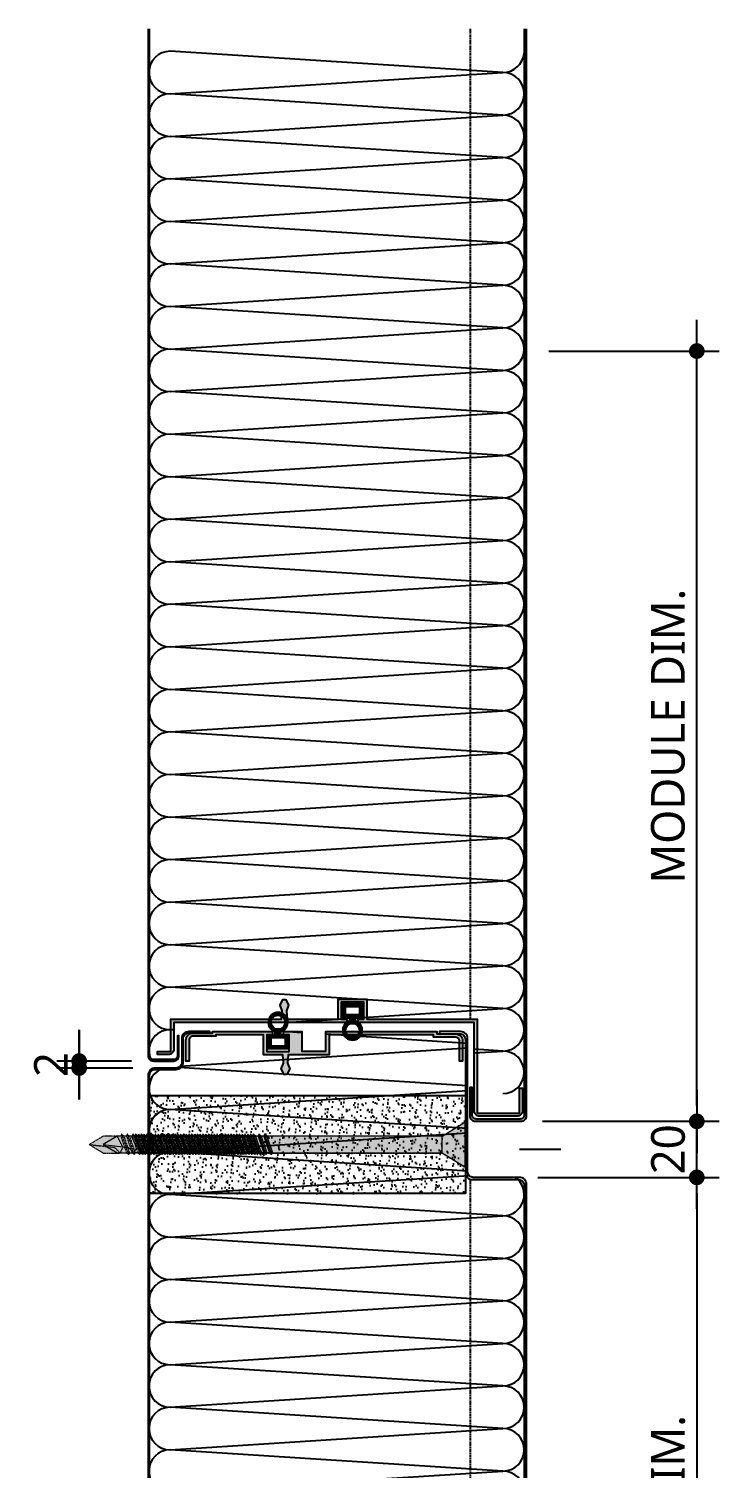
# Model space of a CAD drawing. Header units: millimetres. Extents: x -1365 to 31821, y 84 to 2865.
# Drawn here: x 2398 to 2644, y 1702 to 2215 of the extents above; entities that cross this region are included whole.
import ezdxf

# ---------------------------------------------------------------- set-up
doc = ezdxf.new("R2010")
doc.units = ezdxf.units.MM
doc.header["$LTSCALE"] = 10
doc.linetypes.add('2017.06.22  K-TOP METAL PANEL SHAPE(수정)$0$HID', pattern=[0.345, 0.225, -0.12])
doc.linetypes.add('H1', pattern=[0.28125, 0.1875, -0.09375])
doc.layers.get('DEFPOINTS').update_dxf_attribs({"color": 137})
for name, color, linetype in [('DIM', 7, 'Continuous'), ('스피드블록메탈 100', 2, 'Continuous'), ('스피드블록메탈 135', 2, 'Continuous')]:
    doc.layers.add(name, color=color, linetype=linetype)
doc.layers.add('SCREW', color=9, linetype='Continuous', lineweight=5)
doc.styles.add('맑은고딕', font='malgun.ttf')
doc.dimstyles.new('GAUN-8', dxfattribs={"dimscale": 8, "dimtxt": 1.5, "dimasz": 0.7, "dimexe": 1, "dimexo": 1, "dimgap": 0.5, "dimtad": 1, "dimdec": 0, "dimzin": 1, "dimdsep": 46, "dimlunit": 6, "dimtxsty": '맑은고딕', "dimblk": 'CJDOT', "dimcen": 0.09, "dimdle": 1, "dimclrd": 256, "dimclre": 256, "dimclrt": 3, "dimadec": 0, "dimazin": 0, "dimtfac": 1, "dimtdec": 0, "dimtix": 1, "dimtmove": 2, "dimatfit": 3, "dimfxl": 1, "dimtolj": 1, "dimtzin": 1, "dimarcsym": 0})

# ---------------------------------------------------------------- blocks, each defined once
blk = doc.blocks.new('A$C2F4E4AFD')
h = blk.add_hatch(color=254)
h.dxf.hatch_style = 1
edge = h.paths.add_edge_path()
edge.add_line((-24.5, 162.45), (-32.35, 162.45))
edge.add_line((-32.35, 162.45), (-32.35, 163.25))
edge.add_line((-32.35, 163.25), (-69.6, 163.25))
edge.add_line((-69.6, 163.25), (-69.6, 156.1))
edge.add_line((-69.6, 156.1), (-84.2, 156.1))
edge.add_line((-84.2, 156.1), (-84.45, 153.1))
edge.add_line((-84.45, 153.1), (-83.7, 151.1))
edge.add_line((-83.7, 151.1), (-84.7, 149.1))
edge.add_line((-84.7, 149.1), (-85.7, 149.1))
edge.add_line((-85.7, 149.1), (-86.7, 151.1))
edge.add_line((-86.7, 151.1), (-85.95, 153.1))
edge.add_line((-85.95, 153.1), (-86.2, 156.1))
edge.add_line((-86.2, 156.1), (-93, 156.1))
edge.add_line((-93, 156.1), (-93, 163.25))
edge.add_line((-93, 163.25), (-110.05, 163.25))
edge.add_line((-110.05, 163.25), (-110.05, 162.75))
edge.add_line((-110.05, 162.75), (-118.2, 162.75))
edge.add_arc((-118.2, 161.4), 1.35, 90, 180)
edge.add_line((-119.55, 161.4), (-119.55, 153.9))
edge.add_line((-119.55, 153.9), (-120.7, 153.9))
edge.add_line((-120.7, 153.9), (-120.7, 161.4))
edge.add_arc((-118.2, 161.4), 2.5, 90, 180, ccw=False)
edge.add_line((-118.2, 163.9), (-111.2, 163.9))
edge.add_line((-111.2, 163.9), (-111.2, 164.4))
edge.add_line((-111.2, 164.4), (-89.85, 164.4))
edge.add_line((-89.85, 164.4), (-89.85, 163.25))
edge.add_line((-89.85, 163.25), (-91.85, 163.25))
edge.add_line((-91.85, 163.25), (-91.85, 157.25))
edge.add_line((-91.85, 157.25), (-83.85, 157.25))
edge.add_line((-83.85, 157.25), (-83.85, 163.25))
edge.add_line((-83.85, 163.25), (-85.85, 163.25))
edge.add_line((-85.85, 163.25), (-85.85, 164.4))
edge.add_line((-85.85, 164.4), (-79.35, 164.4))
edge.add_line((-79.35, 164.4), (-79.35, 157.4))
edge.add_line((-79.35, 157.4), (-70.75, 157.4))
edge.add_line((-70.75, 157.4), (-70.75, 164.4))
edge.add_line((-70.75, 164.4), (-31.2, 164.4))
edge.add_line((-31.2, 164.4), (-31.2, 163.6))
edge.add_line((-31.2, 163.6), (-24.5, 163.6))
edge.add_arc((-24.5, 161.1), 2.5, 0, 90, ccw=False)
edge.add_line((-22, 161.1), (-22, 153.9))
edge.add_line((-22, 153.9), (-23.15, 153.9))
edge.add_line((-23.15, 153.9), (-23.15, 161.1))
edge.add_arc((-24.5, 161.1), 1.35, 0.0032, 90)
at = {"layer": '스피드블록메탈 135'}
h = blk.add_hatch(dxfattribs=at)
h.set_pattern_fill('ANSI31', color=253, scale=0.1)
h.set_pattern_definition([(45, (-1283686.77715, 361193.98862), (-0.22450640303, 0.22450640303), [])])
h.paths.add_polyline_path([(-85.82, 164.9), (-85.85, 164.9), (-85.85, 164.88, -0.079792), (-86.85, 164.39), (-86.85, 163.25), (-84.35, 163.25), (-84.35, 158.25), (-91.35, 158.25), (-91.35, 163.25), (-88.85, 163.25), (-88.85, 164.39, -0.079792), (-89.85, 164.88), (-89.85, 164.9), (-89.88, 164.9, -3.125577)])
h.paths.add_polyline_path([(-87.85, 170.25, 1), (-87.85, 165.25, 1)], flags=16)
h.paths.add_polyline_path([(-90.35, 162.25), (-90.35, 159.25), (-85.35, 159.25), (-85.35, 162.25)], flags=16)
at = {"color": 251, "ltscale": 0.01}
for points in [[(-79.35, 163.98), (-85.85, 164.4)], [(-20.2, 160.2), (-70.75, 163.44)], [(-122.74, 152.04), (-20.2, 158.59)], [(-20.2, 145.02), (-123.3, 151.61)], [(-20.2, 145.02), (-123.3, 151.61)], [(-55.23, -162.44), (-7.59, -159.4)]]:
    blk.add_lwpolyline(points, dxfattribs=at)
for points in [[(-128.78, 151.4, 0.847451), (-126.33, 136.63), (-20.2, 143.41)], [(-128.78, 151.4, 0.847451), (-126.33, 136.63), (-20.2, 143.41)], [(-20.2, 129.84), (-126.33, 136.63, 1), (-126.33, 121.45), (-20.2, 128.23)], [(-20.2, 129.84), (-126.33, 136.63, 1), (-126.33, 121.45), (-20.2, 128.23)], [(-20.2, 114.66), (-126.33, 121.45, 1), (-126.33, 106.27), (-19.7, 113.08)], [(-7.59, 113.86, 0.000001), (-7.59, 113.86)], [(-7.59, 98.67, 0.725944), (-3.12, 112.4, 0.725944)], [(-7.59, 83.49, 1), (-7.59, 98.67), (-126.33, 106.27, 1), (-126.33, 91.08), (-7.59, 98.67)], [(-7.59, 68.31, 1), (-7.59, 83.49), (-126.33, 91.08, 1), (-126.33, 75.9), (-7.59, 83.49)], [(-7.59, 68.31, 1), (-7.59, 83.49), (-126.33, 91.08, 1), (-126.33, 75.9), (-7.59, 83.49)], [(-7.59, 68.31, 1), (-7.59, 83.49), (-126.33, 91.08, 1), (-126.33, 75.9), (-7.59, 83.49)], [(-7.59, 53.13, 1), (-7.59, 68.31), (-126.33, 75.9, 1), (-126.33, 60.72), (-7.59, 68.31)], [(-7.59, 37.95, 1), (-7.59, 53.13), (-126.33, 60.72, 1), (-126.33, 45.54), (-7.59, 53.13)], [(-7.59, 22.77, 1), (-7.59, 37.95), (-126.33, 45.54, 1), (-126.33, 30.36), (-7.59, 37.95)], [(-7.59, 22.77, 1), (-7.59, 37.95), (-126.33, 45.54, 1), (-126.33, 30.36), (-7.59, 37.95)], [(-7.59, 22.77, 1), (-7.59, 37.95), (-126.33, 45.54, 1), (-126.33, 30.36), (-7.59, 37.95)], [(-7.59, 7.59, 1), (-7.59, 22.77), (-126.33, 30.36, 1), (-126.33, 15.18), (-7.59, 22.77)], [(-7.59, -7.59, 1), (-7.59, 7.59), (-126.33, 15.18, 1), (-126.33, 0), (-7.59, 7.59)], [(-7.59, -7.59, 1), (-7.59, 7.59), (-126.33, 15.18, 1), (-126.33, 0), (-7.59, 7.59)], [(-7.59, -22.77, 1), (-7.59, -7.59), (-126.33, 0, 1), (-126.33, -15.18), (-7.59, -7.59)], [(-7.59, -22.77, 1), (-7.59, -7.59), (-126.33, 0, 1), (-126.33, -15.18), (-7.59, -7.59)], [(-7.59, -37.95, 1), (-7.59, -22.77), (-126.33, -15.18, 1), (-126.33, -30.36), (-7.59, -22.77)], [(-7.59, -53.13, 1), (-7.59, -37.95), (-126.33, -30.36, 1), (-126.33, -45.54), (-7.59, -37.95)], [(-7.59, -68.31, 1), (-7.59, -53.13), (-126.33, -45.54, 1), (-126.33, -60.72), (-7.59, -53.13)], [(-7.59, -68.31, 1), (-7.59, -53.13), (-126.33, -45.54, 1), (-126.33, -60.72), (-7.59, -53.13)], [(-7.59, -68.31, 1), (-7.59, -53.13), (-126.33, -45.54, 1), (-126.33, -60.72), (-7.59, -53.13)], [(-7.59, -83.49, 1), (-7.59, -68.31), (-126.33, -60.72, 1), (-126.33, -75.9), (-7.59, -68.31)], [(-7.59, -98.67, 1), (-7.59, -83.49), (-126.33, -75.9, 1), (-126.33, -91.08), (-7.59, -83.49)], [(-7.59, -113.86, 1), (-7.59, -98.67), (-126.33, -91.08, 1), (-126.33, -106.27), (-7.59, -98.67)], [(-7.59, -113.86, 1), (-7.59, -98.67), (-126.33, -91.08, 1), (-126.33, -106.27), (-7.59, -98.67)], [(-7.59, -113.86, 1), (-7.59, -98.67), (-126.33, -91.08, 1), (-126.33, -106.27), (-7.59, -98.67)], [(-7.59, -129.04, 1), (-7.59, -113.86), (-126.33, -106.27, 1), (-126.33, -121.45), (-7.59, -113.86)], [(-7.59, -144.22, 1), (-7.59, -129.04), (-126.33, -121.45, 1), (-126.33, -136.63), (-7.59, -129.04)], [(-7.59, -144.22, 1), (-7.59, -129.04), (-126.33, -121.45, 1), (-126.33, -136.63), (-7.59, -129.04)], [(-7.59, -159.4, 1), (-7.59, -144.22), (-126.33, -136.63, 1), (-126.33, -151.81), (-7.59, -144.22)], [(-7.59, -159.4, 1), (-7.59, -144.22), (-126.33, -136.63, 1), (-126.33, -151.81), (-7.59, -144.22)], [(-1.51, -162.44, 0.236473), (-7.59, -159.4), (-126.33, -151.81, 0.541009), (-133.28, -162.44)]]:
    blk.add_lwpolyline(points, format="xyb", dxfattribs=at)
at = {"layer": '스피드블록메탈 100', "color": 4}
for points in [[(-133.7, -162.44), (-133.7, 93.15), (-133.7, 148.9, -0.414214), (-131.7, 150.9), (-124.2, 150.9, 0.414214), (-121.7, 153.4), (-121.7, 161.9, -0.414214), (-119.7, 163.9), (-112.2, 163.9), (-112.2, 164.4), (-119.7, 164.4, 0.414214), (-122.2, 161.9), (-122.2, 153.4, -0.414214), (-124.2, 151.4), (-131.7, 151.4, 0.414214), (-134.2, 148.9), (-134.2, 93.06), (-134.2, -162.44)], [(0.8, -162.44), (0.8, 109.9, 0.414214), (-1.7, 112.4), (-18.2, 112.4, -0.414214), (-20.2, 114.4), (-20.2, 161.9, 0.414214), (-22.7, 164.4), (-30.2, 164.4), (-30.2, 163.6), (-23, 163.6, -0.414214), (-21, 161.6), (-21, 114.1, 0.414214), (-18.5, 111.6), (-2, 111.6, -0.414214), (0, 109.6), (0, -162.44)]]:
    blk.add_lwpolyline(points, format="xyb", dxfattribs=at)
at = {"layer": '스피드블록메탈 135', "color": 5}
for p, q in [((-88.85, 163.25), (-88.85, 164.39)), ((-86.85, 163.25), (-86.85, 164.39))]:
    blk.add_line(p, q, dxfattribs=at)
at = {"layer": '스피드블록메탈 135', "color": 1}
blk.add_line((-1.7, 122.4), (13.07, 122.4), dxfattribs=at)
at = {"layer": '스피드블록메탈 135', "color": 252, "linetype": 'H1', "ltscale": 0.2}
blk.add_line((-19.2, -162.44), (-19.2, 111.7), dxfattribs=at)
at = {"layer": '스피드블록메탈 135', "color": 181}
blk.add_lwpolyline([(-24.5, 162.45), (-32.35, 162.45), (-32.35, 163.25), (-69.6, 163.25), (-69.6, 156.1), (-84.2, 156.1), (-84.45, 153.1), (-83.7, 151.1), (-84.7, 149.1), (-85.7, 149.1), (-86.7, 151.1), (-85.95, 153.1), (-86.2, 156.1), (-93, 156.1), (-93, 163.25), (-110.05, 163.25), (-110.05, 162.75), (-118.2, 162.75, 0.414214), (-119.55, 161.4), (-119.55, 153.9), (-120.7, 153.9), (-120.7, 161.4, -0.414214), (-118.2, 163.9), (-111.2, 163.9), (-111.2, 164.4), (-89.85, 164.4), (-89.85, 163.25), (-91.85, 163.25), (-91.85, 157.25), (-83.85, 157.25), (-83.85, 163.25), (-85.85, 163.25), (-85.85, 164.4), (-79.35, 164.4), (-79.35, 157.4), (-70.75, 157.4), (-70.75, 164.4), (-31.2, 164.4), (-31.2, 163.6), (-24.5, 163.6, -0.414214), (-22, 161.1), (-22, 153.9), (-23.15, 153.9), (-23.15, 161.1, 0.414197)], format="xyb", close=True, dxfattribs=at)
at = {"layer": '스피드블록메탈 135', "color": 5}
blk.add_lwpolyline([(-86.85, 163.25), (-84.35, 163.25), (-84.35, 158.25), (-91.35, 158.25), (-91.35, 163.25), (-88.85, 163.25)], dxfattribs=at)
blk.add_lwpolyline([(-85.35, 159.25), (-90.35, 159.25), (-90.35, 162.25), (-85.35, 162.25)], close=True, dxfattribs=at)
blk.add_circle((-87.85, 167.75), 2.5, dxfattribs=at)
blk.add_arc((-87.85, 167.75), 3.5, 286.6015, 253.3985, dxfattribs=at)
blk = doc.blocks.new('A$C30AC2A5A')
h = blk.add_hatch(color=252)
h.dxf.hatch_style = 1
edge = h.paths.add_edge_path()
edge.add_line((-133.7, 44.83), (-134.2, 44.83))
edge.add_line((-134.2, 44.83), (-134.2, -206.52))
edge.add_arc((-132.2, -206.52), 2, 180, 270)
edge.add_line((-132.2, -208.52), (-125.2, -208.52))
edge.add_arc((-125.2, -206.52), 2, 270, 360)
edge.add_line((-123.2, -206.52), (-123.2, -199.52))
edge.add_line((-123.2, -199.52), (-123.7, -199.52))
edge.add_line((-123.7, -199.52), (-123.7, -206.52))
edge.add_arc((-125.2, -206.52), 1.5, -90, 0, ccw=False)
edge.add_line((-125.2, -208.02), (-132.2, -208.02))
edge.add_arc((-132.2, -206.52), 1.5, 180, 270, ccw=False)
edge.add_line((-133.7, -206.52), (-133.7, 44.83))
h = blk.add_hatch(color=254)
h.dxf.hatch_style = 1
edge = h.paths.add_edge_path()
edge.add_line((0.8, 44.83), (0, 44.83))
edge.add_line((0, 44.83), (0, -227.71))
edge.add_arc((-1.5, -227.71), 1.5, -90, 0, ccw=False)
edge.add_line((-1.5, -229.21), (-17.1, -229.21))
edge.add_arc((-17.1, -227.71), 1.5, 180, 270, ccw=False)
edge.add_line((-18.6, -227.71), (-18.6, -218.01))
edge.add_line((-18.6, -218.01), (-19.4, -218.01))
edge.add_line((-19.4, -218.01), (-19.4, -228.01))
edge.add_arc((-17.4, -228.01), 2, 180, 270)
edge.add_line((-17.4, -230.01), (-1.2, -230.01))
edge.add_arc((-1.2, -228.01), 2, 270, 360)
edge.add_line((0.8, -228.01), (0.8, 44.83))
h = blk.add_hatch(color=254)
h.dxf.hatch_style = 1
edge = h.paths.add_edge_path()
edge.add_line((-86.35, -190.56), (-87.1, -188.56))
edge.add_line((-87.1, -188.56), (-86.1, -186.56))
edge.add_line((-86.1, -186.56), (-85.1, -186.56))
edge.add_line((-85.1, -186.56), (-84.1, -188.56))
edge.add_line((-84.1, -188.56), (-84.85, -190.56))
edge.add_line((-84.85, -190.56), (-84.59, -193.56))
edge.add_line((-84.59, -193.56), (-66.44, -193.56))
edge.add_line((-66.44, -193.56), (-66.44, -186.41))
edge.add_line((-66.44, -186.41), (-56.14, -186.41))
edge.add_line((-56.14, -186.41), (-56.14, -193.56))
edge.add_line((-56.14, -193.56), (-16.75, -193.56))
edge.add_line((-16.75, -193.56), (-16.75, -227.06))
edge.add_line((-16.75, -227.06), (-1.75, -227.06))
edge.add_line((-1.75, -227.06), (-1.75, -218.21))
edge.add_line((-1.75, -218.21), (-0.6, -218.21))
edge.add_line((-0.6, -218.21), (-0.6, -226.21))
edge.add_arc((-2.6, -226.21), 2, -90, 0, ccw=False)
edge.add_line((-2.6, -228.21), (-15.9, -228.21))
edge.add_arc((-15.9, -226.21), 2, 180, 270, ccw=False)
edge.add_line((-17.9, -226.21), (-17.9, -194.71))
edge.add_line((-17.9, -194.71), (-59.29, -194.71))
edge.add_line((-59.29, -194.71), (-59.29, -193.56))
edge.add_line((-59.29, -193.56), (-57.29, -193.56))
edge.add_line((-57.29, -193.56), (-57.29, -187.56))
edge.add_line((-57.29, -187.56), (-65.29, -187.56))
edge.add_line((-65.29, -187.56), (-65.29, -193.56))
edge.add_line((-65.29, -193.56), (-63.29, -193.56))
edge.add_line((-63.29, -193.56), (-63.29, -194.71))
edge.add_line((-63.29, -194.71), (-125, -194.71))
edge.add_line((-125, -194.71), (-125, -204.21))
edge.add_arc((-127, -204.21), 2, -90, 0, ccw=False)
edge.add_line((-127, -206.21), (-130.91, -206.21))
edge.add_line((-130.91, -206.21), (-130.91, -205.06))
edge.add_line((-130.91, -205.06), (-126.15, -205.06))
edge.add_line((-126.15, -205.06), (-126.15, -193.56))
edge.add_line((-126.15, -193.56), (-86.59, -193.56))
edge.add_line((-86.59, -193.56), (-86.35, -190.56))
at = {"layer": '스피드블록메탈 135'}
h = blk.add_hatch(dxfattribs=at)
h.set_pattern_fill('ANSI31', color=253, scale=0.1)
h.set_pattern_definition([(45, (-1283687.27715, 361817.4267), (-0.22450640303, 0.22450640303), [])])
h.paths.add_polyline_path([(-57.79, -188.06), (-57.79, -193.06), (-60.29, -193.06), (-60.29, -194.21, -0.079792), (-59.29, -194.69), (-59.29, -194.71), (-59.26, -194.71, -3.125577), (-63.33, -194.71), (-63.29, -194.71), (-63.29, -194.69, -0.079792), (-62.29, -194.21), (-62.29, -193.06), (-64.79, -193.06), (-64.79, -188.06)])
h.paths.add_polyline_path([(-61.29, -200.06, 1), (-61.29, -195.06, 1)], flags=16)
h.paths.add_polyline_path([(-58.79, -192.06), (-58.79, -189.06), (-63.79, -189.06), (-63.79, -192.06)], flags=16)
at = {"color": 251, "ltscale": 0.01}
for points in [[(-7.59, 129.04, 1), (-7.59, 144.22), (-126.33, 151.81, 1), (-126.33, 136.63), (-7.59, 144.22)], [(-7.59, 129.04, 1), (-7.59, 144.22), (-126.33, 151.81, 1), (-126.33, 136.63), (-7.59, 144.22)], [(-7.59, 129.04, 1), (-7.59, 144.22), (-126.33, 151.81, 1), (-126.33, 136.63), (-7.59, 144.22)], [(-7.59, 144.22, 0.386991), (-0.03, 151.1, 0.386991)], [(-7.59, 113.86, 1), (-7.59, 129.04), (-126.33, 136.63, 1), (-126.33, 121.45), (-7.59, 129.04)], [(-7.59, 98.67, 1), (-7.59, 113.86), (-126.33, 121.45, 1), (-126.33, 106.27), (-7.59, 113.86)], [(-7.59, 83.49, 1), (-7.59, 98.67), (-126.33, 106.27, 1), (-126.33, 91.08), (-7.59, 98.67)], [(-7.59, 83.49, 1), (-7.59, 98.67), (-126.33, 106.27, 1), (-126.33, 91.08), (-7.59, 98.67)], [(-7.59, 83.49, 1), (-7.59, 98.67), (-126.33, 106.27, 1), (-126.33, 91.08), (-7.59, 98.67)], [(-7.59, 68.31, 1), (-7.59, 83.49), (-126.33, 91.08, 1), (-126.33, 75.9), (-7.59, 83.49)], [(-7.59, 53.13, 1), (-7.59, 68.31), (-126.33, 75.9, 1), (-126.33, 60.72), (-7.59, 68.31)], [(-7.59, 53.13, 1), (-7.59, 68.31), (-126.33, 75.9, 1), (-126.33, 60.72), (-7.59, 68.31)], [(-7.59, 37.95, 1), (-7.59, 53.13), (-126.33, 60.72, 1), (-126.33, 45.54), (-7.59, 53.13)], [(-7.59, 37.95, 1), (-7.59, 53.13), (-126.33, 60.72, 1), (-126.33, 45.54), (-7.59, 53.13)], [(-7.59, 22.77, 1), (-7.59, 37.95), (-126.33, 45.54, 1), (-126.33, 30.36), (-7.59, 37.95)], [(-7.59, 22.77, 1), (-7.59, 37.95), (-126.33, 45.54, 1), (-126.33, 30.36), (-7.59, 37.95)], [(-7.59, 22.77, 1), (-7.59, 37.95), (-126.33, 45.54, 1), (-126.33, 30.36), (-7.59, 37.95)], [(-7.59, 37.95, 0.386991), (-0.03, 44.83, 0.386991)], [(-7.59, 7.59, 1), (-7.59, 22.77), (-126.33, 30.36, 1), (-126.33, 15.18), (-7.59, 22.77)], [(-7.59, -7.59, 1), (-7.59, 7.59), (-126.33, 15.18, 1), (-126.33, 0), (-7.59, 7.59)], [(-7.59, -22.77, 1), (-7.59, -7.59), (-126.33, 0, 1), (-126.33, -15.18), (-7.59, -7.59)], [(-7.59, -22.77, 1), (-7.59, -7.59), (-126.33, 0, 1), (-126.33, -15.18), (-7.59, -7.59)], [(-7.59, -22.77, 1), (-7.59, -7.59), (-126.33, 0, 1), (-126.33, -15.18), (-7.59, -7.59)], [(-7.59, -37.95, 1), (-7.59, -22.77), (-126.33, -15.18, 1), (-126.33, -30.36), (-7.59, -22.77)], [(-7.59, -53.13, 1), (-7.59, -37.95), (-126.33, -30.36, 1), (-126.33, -45.54), (-7.59, -37.95)], [(-7.59, -53.13, 1), (-7.59, -37.95), (-126.33, -30.36, 1), (-126.33, -45.54), (-7.59, -37.95)], [(-7.59, -68.31, 1), (-7.59, -53.13), (-126.33, -45.54, 1), (-126.33, -60.72), (-7.59, -53.13)], [(-7.59, -68.31, 1), (-7.59, -53.13), (-126.33, -45.54, 1), (-126.33, -60.72), (-7.59, -53.13)], [(-7.59, -83.49, 1), (-7.59, -68.31), (-126.33, -60.72, 1), (-126.33, -75.9), (-7.59, -68.31)], [(-7.59, -98.67, 1), (-7.59, -83.49), (-126.33, -75.9, 1), (-126.33, -91.08), (-7.59, -83.49)], [(-7.59, -113.86, 1), (-7.59, -98.67), (-126.33, -91.08, 1), (-126.33, -106.27), (-7.59, -98.67)], [(-7.59, -113.86, 1), (-7.59, -98.67), (-126.33, -91.08, 1), (-126.33, -106.27), (-7.59, -98.67)], [(-7.59, -129.04, 1), (-7.59, -113.86), (-126.33, -106.27, 1), (-126.33, -121.45), (-7.59, -113.86)], [(-7.59, -144.22, 1), (-7.59, -129.04), (-126.33, -121.45, 1), (-126.33, -136.63), (-7.59, -129.04)], [(-7.59, -144.22, 1), (-7.59, -129.04), (-126.33, -121.45, 1), (-126.33, -136.63), (-7.59, -129.04)], [(-7.59, -159.4, 1), (-7.59, -144.22), (-126.33, -136.63, 1), (-126.33, -151.81), (-7.59, -144.22)], [(-7.59, -159.4, 1), (-7.59, -144.22), (-126.33, -136.63, 1), (-126.33, -151.81), (-7.59, -144.22)], [(-7.59, -174.58, 1), (-7.59, -159.4), (-126.33, -151.81, 1), (-126.33, -166.99), (-7.59, -159.4)], [(-7.59, -189.76, 1), (-7.59, -174.58), (-126.33, -166.99, 1), (-126.33, -182.17), (-7.59, -174.58)], [(-7.59, -204.94, 1), (-7.59, -189.76), (-126.33, -182.17, 1), (-126.33, -197.35), (-125, -197.26)], [(-125, -197.43), (-126.33, -197.35, 0.554919), (-133.14, -208.28)], [(-125, -197.43), (-126.33, -197.35, 0.554919), (-133.14, -208.28)], [(-125, -197.43), (-126.33, -197.35, 0.554919), (-133.14, -208.28)], [(-7.59, -220.12, 1), (-7.59, -204.94), (-17.9, -204.28)], [(-7.59, -220.12, 1), (-7.59, -204.94), (-17.9, -204.28)], [(-7.59, -220.12, 1), (-7.59, -204.94), (-17.9, -204.28)]]:
    blk.add_lwpolyline(points, format="xyb", dxfattribs=at)
for points in [[(-85.07, -194.71), (-7.59, -189.76)], [(-17.9, -205.6), (-7.59, -204.94)], [(-17.9, -205.6), (-7.59, -204.94)], [(-17.9, -205.6), (-7.59, -204.94)]]:
    blk.add_lwpolyline(points, dxfattribs=at)
at = {"layer": '스피드블록메탈 100', "color": 4}
for points in [[(-134.2, 159.83), (-134.2, -206.52, 0.414214), (-132.2, -208.52), (-125.2, -208.52, 0.414214), (-123.2, -206.52), (-123.2, -199.52), (-123.7, -199.52), (-123.7, -206.52, -0.414214), (-125.2, -208.02), (-132.2, -208.02, -0.414214), (-133.7, -206.52), (-133.7, 159.83)], [(0, 159.83), (0, -227.71, -0.414214), (-1.5, -229.21), (-17.1, -229.21, -0.414214), (-18.6, -227.71), (-18.6, -218.01), (-19.4, -218.01), (-19.4, -228.01, 0.414214), (-17.4, -230.01), (-1.2, -230.01, 0.414214), (0.8, -228.01), (0.8, 159.83)]]:
    blk.add_lwpolyline(points, format="xyb", dxfattribs=at)
at = {"layer": '스피드블록메탈 135', "color": 252, "linetype": 'H1', "ltscale": 0.2}
blk.add_line((-19.2, -193.21), (-19.2, 159.83), dxfattribs=at)
at = {"layer": '스피드블록메탈 135', "color": 5}
for p, q in [((-62.29, -193.06), (-62.29, -194.21)), ((-60.29, -193.06), (-60.29, -194.21))]:
    blk.add_line(p, q, dxfattribs=at)
at = {"layer": '스피드블록메탈 135', "color": 1}
blk.add_line((-1.7, -240.01), (13.07, -240.01), dxfattribs=at)
at = {"layer": '스피드블록메탈 135', "color": 181}
blk.add_lwpolyline([(-86.35, -190.56), (-87.1, -188.56), (-86.1, -186.56), (-85.1, -186.56), (-84.1, -188.56), (-84.85, -190.56), (-84.59, -193.56), (-66.44, -193.56), (-66.44, -186.41), (-56.14, -186.41), (-56.14, -193.56), (-16.75, -193.56), (-16.75, -227.06), (-1.75, -227.06), (-1.75, -218.21), (-0.6, -218.21), (-0.6, -226.21, -0.414214), (-2.6, -228.21), (-15.9, -228.21, -0.414214), (-17.9, -226.21), (-17.9, -194.71), (-59.29, -194.71), (-59.29, -193.56), (-57.29, -193.56), (-57.29, -187.56), (-65.29, -187.56), (-65.29, -193.56), (-63.29, -193.56), (-63.29, -194.71), (-125, -194.71), (-125, -204.21, -0.414214), (-127, -206.21), (-130.91, -206.21), (-130.91, -205.06), (-126.15, -205.06), (-126.15, -193.56), (-86.59, -193.56)], format="xyb", close=True, dxfattribs=at)
at = {"layer": '스피드블록메탈 135', "color": 5}
blk.add_lwpolyline([(-62.29, -193.06), (-64.79, -193.06), (-64.79, -188.06), (-57.79, -188.06), (-57.79, -193.06), (-60.29, -193.06)], dxfattribs=at)
blk.add_lwpolyline([(-63.79, -189.06), (-58.79, -189.06), (-58.79, -192.06), (-63.79, -192.06)], close=True, dxfattribs=at)
blk.add_circle((-61.29, -197.56), 2.5, dxfattribs=at)
blk.add_arc((-61.29, -197.56), 3.5, 106.6015, 73.3985, dxfattribs=at)
blk = doc.blocks.new('es5y5')
at = {"layer": 'SCREW', "color": 9, "linetype": 'ByBlock', "lineweight": 5}
for p, q in [((86701.05, 36745.86), (86701.8, 36746.13)), ((86701.05, 36745.86), (86708.35, 36743.39)), ((86701.8, 36745.07), (86701.05, 36745.86)), ((86701.8, 36746.13), (86701.8, 36747.38)), ((86701.8, 36746.13), (86707.8, 36744.1)), ((86701.8, 36745.07), (86707.8, 36743.05)), ((86701.8, 36744.13), (86701.8, 36745.07)), ((86707.8, 36744.1), (86707.8, 36746.38)), ((86701.05, 36743.86), (86701.8, 36744.13)), ((86701.05, 36743.86), (86708.35, 36741.39)), ((86701.8, 36743.07), (86701.05, 36743.86)), ((86701.05, 36741.86), (86701.8, 36742.13)), ((86701.05, 36741.86), (86708.35, 36739.39)), ((86701.8, 36741.07), (86701.05, 36741.86)), ((86701.05, 36739.86), (86701.8, 36740.13)), ((86701.8, 36744.13), (86707.8, 36742.1)), ((86701.8, 36743.07), (86707.8, 36741.05)), ((86701.8, 36742.13), (86701.8, 36743.07)), ((86701.8, 36742.13), (86707.8, 36740.1)), ((86701.8, 36741.07), (86707.8, 36739.05)), ((86701.8, 36740.13), (86701.8, 36741.07)), ((86701.8, 36740.13), (86707.8, 36738.1)), ((86708.35, 36743.39), (86707.8, 36744.1)), ((86707.8, 36743.05), (86708.35, 36743.39)), ((86707.8, 36742.1), (86707.8, 36743.05)), ((86708.35, 36741.39), (86707.8, 36742.1)), ((86707.8, 36741.05), (86708.35, 36741.39)), ((86707.8, 36740.1), (86707.8, 36741.05)), ((86708.35, 36739.39), (86707.8, 36740.1)), ((86701.05, 36739.86), (86708.35, 36737.39)), ((86701.8, 36739.07), (86701.05, 36739.86)), ((86701.05, 36737.86), (86701.8, 36738.13)), ((86701.8, 36737.07), (86701.05, 36737.86)), ((86701.05, 36737.86), (86708.35, 36735.39)), ((86701.05, 36735.86), (86701.8, 36736.13)), ((86701.05, 36735.86), (86708.35, 36733.39)), ((86701.8, 36735.07), (86701.05, 36735.86)), ((86701.8, 36739.07), (86707.8, 36737.05)), ((86701.8, 36738.13), (86701.8, 36739.07)), ((86701.8, 36738.13), (86707.8, 36736.1)), ((86701.8, 36737.07), (86707.8, 36735.05)), ((86701.8, 36736.13), (86701.8, 36737.07)), ((86701.8, 36736.13), (86707.8, 36734.1)), ((86701.8, 36734.13), (86701.8, 36735.07)), ((86701.8, 36735.07), (86707.8, 36733.05)), ((86707.8, 36739.05), (86708.35, 36739.39)), ((86707.8, 36738.1), (86707.8, 36739.05)), ((86708.35, 36737.39), (86707.8, 36738.1)), ((86707.8, 36737.05), (86708.35, 36737.39)), ((86707.8, 36736.1), (86707.8, 36737.05)), ((86708.35, 36735.39), (86707.8, 36736.1)), ((86707.8, 36735.05), (86708.35, 36735.39)), ((86707.8, 36734.1), (86707.8, 36735.05)), ((86701.05, 36733.86), (86701.8, 36734.13)), ((86701.05, 36733.86), (86708.35, 36731.39)), ((86701.8, 36733.07), (86701.05, 36733.86)), ((86701.05, 36731.86), (86701.8, 36732.13)), ((86701.05, 36731.86), (86708.35, 36729.39)), ((86701.8, 36731.07), (86701.05, 36731.86)), ((86701.05, 36729.86), (86701.8, 36730.13)), ((86701.05, 36729.86), (86708.35, 36727.39)), ((86701.8, 36729.07), (86701.05, 36729.86)), ((86701.8, 36734.13), (86707.8, 36732.1)), ((86701.8, 36733.07), (86707.8, 36731.05)), ((86701.8, 36732.13), (86701.8, 36733.07)), ((86701.8, 36732.13), (86707.8, 36730.1)), ((86701.8, 36731.07), (86707.8, 36729.05)), ((86701.8, 36730.13), (86701.8, 36731.07)), ((86701.8, 36730.13), (86707.8, 36728.1)), ((86708.35, 36733.39), (86707.8, 36734.1)), ((86707.8, 36733.05), (86708.35, 36733.39)), ((86707.8, 36732.1), (86707.8, 36733.05)), ((86708.35, 36731.39), (86707.8, 36732.1)), ((86707.8, 36731.05), (86708.35, 36731.39)), ((86707.8, 36730.1), (86707.8, 36731.05)), ((86708.35, 36729.39), (86707.8, 36730.1)), ((86701.05, 36727.86), (86701.8, 36728.13)), ((86701.05, 36727.86), (86708.35, 36725.39)), ((86701.8, 36727.07), (86701.05, 36727.86)), ((86701.05, 36725.86), (86701.8, 36726.13)), ((86701.8, 36725.07), (86701.05, 36725.86)), ((86701.05, 36725.86), (86708.35, 36723.39)), ((86701.8, 36729.07), (86707.8, 36727.05)), ((86701.8, 36728.13), (86701.8, 36729.07)), ((86701.8, 36728.13), (86707.8, 36726.1)), ((86701.8, 36726.13), (86701.8, 36727.07)), ((86701.8, 36727.07), (86707.8, 36725.05)), ((86701.8, 36726.13), (86707.8, 36724.1)), ((86701.8, 36724.13), (86701.8, 36725.07)), ((86701.8, 36725.07), (86707.8, 36723.05)), ((86707.8, 36729.05), (86708.35, 36729.39)), ((86707.8, 36728.1), (86707.8, 36729.05)), ((86708.35, 36727.39), (86707.8, 36728.1)), ((86707.8, 36727.05), (86708.35, 36727.39)), ((86707.8, 36726.1), (86707.8, 36727.05)), ((86708.35, 36725.39), (86707.8, 36726.1)), ((86707.8, 36725.05), (86708.35, 36725.39)), ((86707.8, 36724.1), (86707.8, 36725.05)), ((86701.05, 36723.86), (86701.8, 36724.13)), ((86701.8, 36723.07), (86701.05, 36723.86)), ((86701.05, 36723.86), (86708.35, 36721.39)), ((86701.05, 36721.86), (86701.8, 36722.13)), ((86701.05, 36721.86), (86708.35, 36719.39)), ((86701.8, 36721.07), (86701.05, 36721.86)), ((86701.05, 36719.86), (86701.8, 36720.13)), ((86701.05, 36719.86), (86708.35, 36717.39)), ((86701.8, 36719.07), (86701.05, 36719.86)), ((86701.8, 36724.13), (86707.8, 36722.1)), ((86701.8, 36722.13), (86701.8, 36723.07)), ((86701.8, 36723.07), (86707.8, 36721.05)), ((86701.8, 36722.13), (86707.8, 36720.1)), ((86701.8, 36721.07), (86707.8, 36719.05)), ((86701.8, 36720.13), (86701.8, 36721.07)), ((86701.8, 36720.13), (86707.8, 36718.1)), ((86708.35, 36723.39), (86707.8, 36724.1)), ((86707.8, 36723.05), (86708.35, 36723.39)), ((86707.8, 36722.1), (86707.8, 36723.05)), ((86708.35, 36721.39), (86707.8, 36722.1)), ((86707.8, 36721.05), (86708.35, 36721.39)), ((86707.8, 36720.1), (86707.8, 36721.05)), ((86708.35, 36719.39), (86707.8, 36720.1)), ((86701.05, 36717.86), (86701.8, 36718.13)), ((86701.05, 36717.86), (86708.35, 36715.39)), ((86701.8, 36717.07), (86701.05, 36717.86)), ((86701.05, 36715.86), (86701.8, 36716.13)), ((86701.05, 36715.86), (86708.35, 36713.39)), ((86701.8, 36715.07), (86701.05, 36715.86)), ((86701.8, 36719.07), (86707.8, 36717.05)), ((86701.8, 36718.13), (86701.8, 36719.07)), ((86701.8, 36718.13), (86707.8, 36716.1)), ((86701.8, 36717.07), (86707.8, 36715.05)), ((86701.8, 36716.13), (86701.8, 36717.07)), ((86701.8, 36716.13), (86707.8, 36714.1)), ((86701.8, 36715.07), (86707.8, 36713.05)), ((86701.8, 36714.13), (86701.8, 36715.07)), ((86707.8, 36719.05), (86708.35, 36719.39)), ((86707.8, 36718.1), (86707.8, 36719.05)), ((86708.35, 36717.39), (86707.8, 36718.1)), ((86707.8, 36717.05), (86708.35, 36717.39)), ((86707.8, 36716.1), (86707.8, 36717.05)), ((86708.35, 36715.39), (86707.8, 36716.1)), ((86707.8, 36715.05), (86708.35, 36715.39)), ((86707.8, 36714.1), (86707.8, 36715.05)), ((86701.05, 36713.86), (86701.8, 36714.13)), ((86701.05, 36713.86), (86708.35, 36711.39)), ((86701.8, 36713.07), (86701.05, 36713.86)), ((86701.05, 36711.86), (86701.8, 36712.13)), ((86701.05, 36711.86), (86708.35, 36709.39)), ((86701.8, 36711.07), (86701.05, 36711.86)), ((86701.05, 36709.86), (86701.8, 36710.13)), ((86701.05, 36709.86), (86708.35, 36707.39)), ((86701.8, 36709.07), (86701.05, 36709.86)), ((86701.8, 36714.13), (86707.8, 36712.1)), ((86701.8, 36713.07), (86707.8, 36711.05)), ((86701.8, 36712.13), (86701.8, 36713.07)), ((86701.8, 36712.13), (86707.8, 36710.1)), ((86701.8, 36710.13), (86701.8, 36711.07)), ((86701.8, 36711.07), (86707.8, 36709.05)), ((86701.8, 36710.13), (86707.8, 36708.1)), ((86708.35, 36713.39), (86707.8, 36714.1)), ((86707.8, 36713.05), (86708.35, 36713.39)), ((86707.8, 36712.1), (86707.8, 36713.05)), ((86708.35, 36711.39), (86707.8, 36712.1)), ((86707.8, 36711.05), (86708.35, 36711.39)), ((86707.8, 36710.1), (86707.8, 36711.05)), ((86708.35, 36709.39), (86707.8, 36710.1)), ((86707.8, 36709.05), (86708.35, 36709.39)), ((86701.05, 36707.86), (86701.8, 36708.13)), ((86701.05, 36707.86), (86708.35, 36705.39)), ((86701.8, 36707.07), (86701.05, 36707.86)), ((86701.05, 36705.86), (86701.8, 36706.13)), ((86701.05, 36705.86), (86708.35, 36703.39)), ((86701.8, 36705.07), (86701.05, 36705.86)), ((86701.05, 36703.86), (86701.8, 36704.13)), ((86701.8, 36709.07), (86707.8, 36707.05)), ((86701.8, 36708.13), (86701.8, 36709.07)), ((86701.8, 36708.13), (86707.8, 36706.1)), ((86701.8, 36707.07), (86707.8, 36705.05)), ((86701.8, 36706.13), (86701.8, 36707.07)), ((86701.8, 36706.13), (86707.8, 36704.1)), ((86701.8, 36705.07), (86707.8, 36703.05)), ((86701.8, 36704.13), (86701.8, 36705.07)), ((86701.8, 36704.13), (86707.8, 36702.1)), ((86707.8, 36708.1), (86707.8, 36709.05)), ((86708.35, 36707.39), (86707.8, 36708.1)), ((86707.8, 36707.05), (86708.35, 36707.39)), ((86707.8, 36706.1), (86707.8, 36707.05)), ((86708.35, 36705.39), (86707.8, 36706.1)), ((86707.8, 36705.05), (86708.35, 36705.39)), ((86707.8, 36704.1), (86707.8, 36705.05)), ((86708.35, 36703.39), (86707.8, 36704.1)), ((86701.05, 36703.86), (86708.35, 36701.39)), ((86701.8, 36703.07), (86701.05, 36703.86)), ((86701.05, 36701.86), (86701.8, 36702.13)), ((86701.05, 36701.86), (86708.35, 36699.39)), ((86701.8, 36701.07), (86701.05, 36701.86)), ((86701.05, 36699.86), (86708.35, 36697.39)), ((86701.8, 36703.07), (86707.8, 36701.05)), ((86701.8, 36702.13), (86701.8, 36703.07)), ((86701.8, 36702.13), (86707.8, 36700.1)), ((86701.8, 36701.07), (86707.8, 36699.05)), ((86701.8, 36700.13), (86701.8, 36701.07)), ((86701.8, 36699.07), (86707.8, 36697.05)), ((86707.8, 36703.05), (86708.35, 36703.39)), ((86707.8, 36702.1), (86707.8, 36703.05)), ((86708.35, 36701.39), (86707.8, 36702.1)), ((86707.8, 36701.05), (86708.35, 36701.39)), ((86707.8, 36700.1), (86707.8, 36701.05)), ((86708.35, 36699.39), (86707.8, 36700.1)), ((86707.8, 36699.05), (86708.35, 36699.39)), ((86707.8, 36698.1), (86707.8, 36699.05)), ((86701.8, 36636.48), (86696.8, 36628.38)), ((86707.8, 36636.48), (86701.8, 36636.48)), ((86707.8, 36636.48), (86712.8, 36628.38)), ((86696.8, 36627.38), (86696.8, 36628.38)), ((86696.8, 36628.38), (86712.8, 36628.38)), ((86696.8, 36627.38), (86712.8, 36627.38)), ((86712.8, 36627.38), (86712.8, 36628.38))]:
    blk.add_line(p, q, dxfattribs=at)
for points in [[(86704.8, 36757.38), (86705.8, 36748.38), (86707.8, 36746.38), (86705.8, 36745.38), (86701.8, 36747.38)], [(86701.8, 36747.38), (86701.8, 36752.38), (86704.8, 36757.38), (86707.8, 36752.38), (86707.8, 36746.38)], [(86701.8, 36636.48), (86701.8, 36699.07), (86701.05, 36699.86), (86701.8, 36700.13), (86707.8, 36698.1), (86708.35, 36697.39), (86707.8, 36697.05), (86707.8, 36636.48)]]:
    blk.add_lwpolyline(points, dxfattribs=at)
blk = doc.blocks.new('A$C751944F5')
h = blk.add_hatch()
h.set_pattern_fill('AR-SAND', color=251, scale=0.08, angle=-90)
h.set_pattern_definition([(307.5, (406292.975, 1195944.4298), (3.915305899, 0.128002504), [0, -3.08864, 0, -3.4544, 0, -3.302]), (277.5, (406292.975, 1195944.43), (5.734600805, -3.596186265), [0, -1.66624, 0, -2.78384, 0, -1.0668]), (237.5, (406292.975, 1195946.929), (0.011497477, -6.327938962), [0, -1.016, 0, -3.6576, 0, -4.7752]), (227.5, (406292.975, 1195946.929), (1.783434586, -6.10845162), [0, -0.508, 0, -2.39776, 0, -2.7432])])
h.paths.add_polyline_path([(0, -35), (0, 0), (-112.7, 0), (-112.7, -35)])
at = {"color": 250}
blk.add_lwpolyline([(-112.7, -35), (0, -35), (0, 0), (-112.7, 0)], close=True, dxfattribs=at)
blk = doc.blocks.new('CJDOT')
blk.add_line((-2, 0), (2, 0))
at = {"const_width": 0.5}
blk.add_lwpolyline([(-0.25, 0, 1), (0.25, 0, 1)], format="xyb", close=True, dxfattribs=at)
blk = doc.blocks.new('*D126')
at = {"layer": 'DEFPOINTS', "color": 0, "transparency": 16777216}
for p in [(2572.81, 1825.32), (2635.88, 1825.32), (2571.19, 1805.32)]:
    blk.add_point(p, dxfattribs=at)
at = {"layer": 'DIM', "lineweight": -2, "transparency": 16777216}
for p, q in [((2635.88, 1830.92), (2635.88, 1836.52)), ((2580.81, 1825.32), (2643.88, 1825.32)), ((2635.88, 1805.32), (2635.88, 1825.32)), ((2579.19, 1805.32), (2643.88, 1805.32)), ((2635.88, 1799.72), (2635.88, 1794.12))]:
    blk.add_line(p, q, dxfattribs=at)
at = {"layer": 'DIM', "lineweight": -2, "transparency": 16777216, "xscale": 5.6, "yscale": 5.6, "zscale": 5.6}
for p, rotation in [((2635.88, 1825.32), 270), ((2635.88, 1805.32), 90)]:
    blk.add_blockref('CJDOT', p, dxfattribs=dict(at, rotation=rotation))
at = {"layer": 'DIM', "color": 3, "transparency": 16777216, "insert": (2625.68, 1815.32), "char_height": 12, "attachment_point": 5, "rotation": 90, "style": '맑은고딕'}
blk.add_mtext('\\A1;20', dxfattribs=at)
blk = doc.blocks.new('*D66')
at = {"layer": 'DEFPOINTS', "color": 0, "transparency": 16777216}
for p in [(2575.11, 2100.17), (2635.88, 2100.17), (2573.11, 1825.32)]:
    blk.add_point(p, dxfattribs=at)
at = {"layer": 'DIM', "lineweight": -2, "transparency": 16777216}
for p, q in [((2583.11, 2100.17), (2643.88, 2100.17)), ((2635.88, 1830.92), (2635.88, 2094.57)), ((2581.11, 1825.32), (2643.88, 1825.32))]:
    blk.add_line(p, q, dxfattribs=at)
at = {"layer": 'DIM', "lineweight": -2, "transparency": 16777216, "xscale": 5.6, "yscale": 5.6, "zscale": 5.6}
for p, rotation in [((2635.88, 2100.17), 90), ((2635.88, 1825.32), 270)]:
    blk.add_blockref('CJDOT', p, dxfattribs=dict(at, rotation=rotation))
at = {"layer": 'DIM', "color": 3, "transparency": 16777216, "insert": (2625.68, 1962.75), "char_height": 12, "attachment_point": 5, "rotation": 90, "style": '맑은고딕'}
blk.add_mtext('\\A1;MODULE DIM.', dxfattribs=at)
blk = doc.blocks.new('*D127')
at = {"layer": 'DEFPOINTS', "color": 0, "transparency": 16777216}
for p in [(2572.61, 1805.32), (2575.11, 1530.48), (2635.88, 1530.48)]:
    blk.add_point(p, dxfattribs=at)
at = {"layer": 'DIM', "lineweight": -2, "transparency": 16777216}
for p, q in [((2580.61, 1805.32), (2643.88, 1805.32)), ((2635.88, 1799.72), (2635.88, 1536.08)), ((2583.11, 1530.48), (2643.88, 1530.48))]:
    blk.add_line(p, q, dxfattribs=at)
at = {"layer": 'DIM', "lineweight": -2, "transparency": 16777216, "xscale": 5.6, "yscale": 5.6, "zscale": 5.6}
for p, rotation in [((2635.88, 1805.32), 90), ((2635.88, 1530.48), 270)]:
    blk.add_blockref('CJDOT', p, dxfattribs=dict(at, rotation=rotation))
at = {"layer": 'DIM', "color": 3, "transparency": 16777216, "insert": (2625.68, 1667.9), "char_height": 12, "attachment_point": 5, "rotation": 90, "style": '맑은고딕'}
blk.add_mtext('\\A1;MODULE DIM.', dxfattribs=at)
blk = doc.blocks.new('*D128')
at = {"layer": 'DEFPOINTS', "color": 0, "transparency": 16777216}
for p in [(2415.49, 1844.32), (2442.11, 1846.82), (2442.61, 1844.32)]:
    blk.add_point(p, dxfattribs=at)
at = {"layer": 'DIM', "lineweight": -2, "transparency": 16777216}
for p, q in [((2415.49, 1852.42), (2415.49, 1858.02)), ((2434.11, 1846.82), (2407.49, 1846.82)), ((2434.61, 1844.32), (2407.49, 1844.32)), ((2415.49, 1846.82), (2415.49, 1844.32)), ((2415.49, 1838.72), (2415.49, 1833.12))]:
    blk.add_line(p, q, dxfattribs=at)
at = {"layer": 'DIM', "lineweight": -2, "transparency": 16777216, "xscale": 5.6, "yscale": 5.6, "zscale": 5.6}
for p, rotation in [((2415.49, 1846.82), 270), ((2415.49, 1844.32), 90)]:
    blk.add_blockref('CJDOT', p, dxfattribs=dict(at, rotation=rotation))
at = {"layer": 'DIM', "color": 3, "transparency": 16777216, "insert": (2405.39, 1845.57), "char_height": 12, "attachment_point": 5, "rotation": 90, "style": '맑은고딕'}
blk.add_mtext('\\A1;2', dxfattribs=at)
blk = doc.blocks.new('A$C08FA1A33')
h = blk.add_hatch(color=254)
h.dxf.hatch_style = 1
h.paths.add_polyline_path([(0, 21.29), (-6, 21.29), (-6, -44.27), (0, -46.29)])
h.paths.add_polyline_path([(5, 29.39), (-11, 29.39), (-6, 21.29), (0, 21.29)])
h.paths.add_polyline_path([(5, 30.39), (-11, 30.39), (-11, 29.39), (5, 29.39)])
h.paths.add_polyline_path([(-6, -51.32), (-6, -52.27), (0, -54.29), (0, -53.35)])
h.paths.add_polyline_path([(-6, -49.32), (-6, -50.27), (0, -52.29), (0, -51.35)])
h.paths.add_polyline_path([(-6, -47.32), (-6, -48.27), (0, -50.29), (0, -49.35)])
h.paths.add_polyline_path([(-6, -45.32), (-6, -46.27), (0, -48.29), (0, -47.35)])
h.paths.add_polyline_path([(-6, -53.32), (-6, -54.27), (0, -56.29), (0, -55.35)])
h.paths.add_polyline_path([(-6, -55.32), (-6, -56.27), (0, -58.29), (0, -57.35)])
h.paths.add_polyline_path([(-6, -57.32), (-6, -58.27), (0, -60.29), (0, -59.35)])
h.paths.add_polyline_path([(-6, -59.32), (-6, -60.27), (0, -62.29), (0, -61.35)])
h.paths.add_polyline_path([(-6, -61.32), (-6, -62.27), (0, -64.29), (0, -63.35)])
h.paths.add_polyline_path([(-6, -63.32), (-6, -64.27), (0, -66.29), (0, -65.35)])
h.paths.add_polyline_path([(-6, -65.32), (-6, -66.27), (0, -68.29), (0, -67.35)])
h.paths.add_polyline_path([(-6, -67.32), (-6, -68.27), (0, -70.29), (0, -69.35)])
h.paths.add_polyline_path([(-6, -69.32), (-6, -70.27), (0, -72.29), (0, -71.35)])
h.paths.add_polyline_path([(-6, -71.32), (-6, -72.27), (0, -74.29), (0, -73.35)])
h.paths.add_polyline_path([(-6, -73.32), (-6, -74.27), (0, -76.29), (0, -75.35)])
h.paths.add_polyline_path([(-6, -75.32), (-6, -76.27), (0, -78.29), (0, -77.35)])
h.paths.add_polyline_path([(0, -94.61), (-4, -92.61), (-6, -93.61), (-4, -95.61), (-3, -104.61), (0, -99.61)])
h.paths.add_polyline_path([(-4, -95.61), (-6, -93.61), (-6, -99.61), (-3, -104.61)], flags=17)
h.paths.add_polyline_path([(-6, -91.32), (-6, -93.61), (-4, -92.61), (0, -94.61), (0, -93.35)])
h.paths.add_polyline_path([(-6, -89.32), (-6, -90.27), (0, -92.29), (0, -91.35)])
h.paths.add_polyline_path([(-6, -87.32), (-6, -88.27), (0, -90.29), (0, -89.35)])
h.paths.add_polyline_path([(-6, -85.32), (-6, -86.27), (0, -88.29), (0, -87.35)])
h.paths.add_polyline_path([(-6, -83.32), (-6, -84.27), (0, -86.29), (0, -85.35)])
h.paths.add_polyline_path([(-6, -81.32), (-6, -82.27), (0, -84.29), (0, -83.35)])
h.paths.add_polyline_path([(-6, -79.32), (-6, -80.27), (0, -82.29), (0, -81.35)])
h.paths.add_polyline_path([(-6, -77.32), (-6, -78.27), (0, -80.29), (0, -79.35)])
at = {"layer": 'SCREW', "color": 250, "linetype": '2017.06.22  K-TOP METAL PANEL SHAPE(수정)$0$HID', "lineweight": 5, "ltscale": 0.03}
for p, q in [((-11, 30.39), (-11, 29.39)), ((5, 30.39), (-11, 30.39)), ((5, 29.39), (-11, 29.39)), ((-6, 21.29), (-11, 29.39)), ((0, 21.29), (5, 29.39)), ((5, 30.39), (5, 29.39)), ((-6, 21.29), (0, 21.29)), ((0.75, -47.08), (-6.54, -44.61)), ((0, -46.29), (-6, -44.27)), ((-6, -45.32), (-6, -46.27)), ((-6, -46.27), (-6.54, -46.61)), ((0.75, -49.08), (-6.54, -46.61)), ((-6.54, -46.61), (-6, -47.32)), ((-6, -48.27), (-6.54, -48.61)), ((0.75, -51.08), (-6.54, -48.61)), ((-6.54, -48.61), (-6, -49.32)), ((-6, -50.27), (-6.54, -50.61)), ((0.75, -53.08), (-6.54, -50.61)), ((-6.54, -50.61), (-6, -51.32)), ((0, -48.29), (-6, -46.27)), ((0, -49.35), (-6, -47.32)), ((-6, -47.32), (-6, -48.27)), ((0, -50.29), (-6, -48.27)), ((0, -51.35), (-6, -49.32)), ((-6, -49.32), (-6, -50.27)), ((0, -52.29), (-6, -50.27)), ((0, -53.35), (-6, -51.32)), ((-6, -51.32), (-6, -52.27)), ((0, -47.35), (0, -48.29)), ((0, -48.29), (0.75, -49.08)), ((0.75, -49.08), (0, -49.35)), ((0, -49.35), (0, -50.29)), ((0, -50.29), (0.75, -51.08)), ((0.75, -51.08), (0, -51.35)), ((0, -51.35), (0, -52.29)), ((-6, -52.27), (-6.54, -52.61)), ((0.75, -55.08), (-6.54, -52.61)), ((-6.54, -52.61), (-6, -53.32)), ((-6, -54.27), (-6.54, -54.61)), ((0.75, -57.08), (-6.54, -54.61)), ((-6.54, -54.61), (-6, -55.32)), ((-6, -56.27), (-6.54, -56.61)), ((0, -54.29), (-6, -52.27)), ((0, -55.35), (-6, -53.32)), ((-6, -53.32), (-6, -54.27)), ((0, -56.29), (-6, -54.27)), ((0, -57.35), (-6, -55.32)), ((-6, -55.32), (-6, -56.27)), ((0, -58.29), (-6, -56.27)), ((0, -52.29), (0.75, -53.08)), ((0.75, -53.08), (0, -53.35)), ((0, -53.35), (0, -54.29)), ((0, -54.29), (0.75, -55.08)), ((0.75, -55.08), (0, -55.35)), ((0, -55.35), (0, -56.29)), ((0, -56.29), (0.75, -57.08)), ((0.75, -59.08), (-6.54, -56.61)), ((-6.54, -56.61), (-6, -57.32)), ((-6, -58.27), (-6.54, -58.61)), ((0.75, -61.08), (-6.54, -58.61)), ((-6.54, -58.61), (-6, -59.32)), ((-6, -60.27), (-6.54, -60.61)), ((0.75, -63.08), (-6.54, -60.61)), ((-6.54, -60.61), (-6, -61.32)), ((-6, -57.32), (-6, -58.27)), ((0, -59.35), (-6, -57.32)), ((0, -60.29), (-6, -58.27)), ((0, -61.35), (-6, -59.32)), ((-6, -59.32), (-6, -60.27)), ((0, -62.29), (-6, -60.27)), ((0, -63.35), (-6, -61.32)), ((-6, -61.32), (-6, -62.27)), ((0.75, -57.08), (0, -57.35)), ((0, -57.35), (0, -58.29)), ((0, -58.29), (0.75, -59.08)), ((0.75, -59.08), (0, -59.35)), ((0, -59.35), (0, -60.29)), ((0, -60.29), (0.75, -61.08)), ((0.75, -61.08), (0, -61.35)), ((0, -61.35), (0, -62.29)), ((-6, -62.27), (-6.54, -62.61)), ((0.75, -65.08), (-6.54, -62.61)), ((-6.54, -62.61), (-6, -63.32)), ((-6, -64.27), (-6.54, -64.61)), ((0.75, -67.08), (-6.54, -64.61)), ((-6.54, -64.61), (-6, -65.32)), ((-6, -66.27), (-6.54, -66.61)), ((0.75, -69.08), (-6.54, -66.61)), ((-6.54, -66.61), (-6, -67.32)), ((0, -64.29), (-6, -62.27)), ((0, -65.35), (-6, -63.32)), ((-6, -63.32), (-6, -64.27)), ((0, -66.29), (-6, -64.27)), ((0, -67.35), (-6, -65.32)), ((-6, -65.32), (-6, -66.27)), ((0, -68.29), (-6, -66.27)), ((0, -62.29), (0.75, -63.08)), ((0.75, -63.08), (0, -63.35)), ((0, -63.35), (0, -64.29)), ((0, -64.29), (0.75, -65.08)), ((0.75, -65.08), (0, -65.35)), ((0, -65.35), (0, -66.29)), ((0, -66.29), (0.75, -67.08)), ((-6, -68.27), (-6.54, -68.61)), ((-6.54, -68.61), (-6, -69.32)), ((0.75, -71.08), (-6.54, -68.61)), ((-6, -70.27), (-6.54, -70.61)), ((-6.54, -70.61), (-6, -71.32)), ((0.75, -73.08), (-6.54, -70.61)), ((-6, -67.32), (-6, -68.27)), ((0, -69.35), (-6, -67.32)), ((0, -70.29), (-6, -68.27)), ((-6, -69.32), (-6, -70.27)), ((0, -71.35), (-6, -69.32)), ((0, -72.29), (-6, -70.27)), ((-6, -71.32), (-6, -72.27)), ((0, -73.35), (-6, -71.32)), ((0.75, -67.08), (0, -67.35)), ((0, -67.35), (0, -68.29)), ((0, -68.29), (0.75, -69.08)), ((0.75, -69.08), (0, -69.35)), ((0, -69.35), (0, -70.29)), ((0, -70.29), (0.75, -71.08)), ((0.75, -71.08), (0, -71.35)), ((0, -71.35), (0, -72.29)), ((-6, -72.27), (-6.54, -72.61)), ((-6.54, -72.61), (-6, -73.32)), ((0.75, -75.08), (-6.54, -72.61)), ((-6, -74.27), (-6.54, -74.61)), ((0.75, -77.08), (-6.54, -74.61)), ((-6.54, -74.61), (-6, -75.32)), ((-6, -76.27), (-6.54, -76.61)), ((0.75, -79.08), (-6.54, -76.61)), ((-6.54, -76.61), (-6, -77.32)), ((0, -74.29), (-6, -72.27)), ((-6, -73.32), (-6, -74.27)), ((0, -75.35), (-6, -73.32)), ((0, -76.29), (-6, -74.27)), ((0, -77.35), (-6, -75.32)), ((-6, -75.32), (-6, -76.27)), ((0, -78.29), (-6, -76.27)), ((0, -72.29), (0.75, -73.08)), ((0.75, -73.08), (0, -73.35)), ((0, -73.35), (0, -74.29)), ((0, -74.29), (0.75, -75.08)), ((0.75, -75.08), (0, -75.35)), ((0, -75.35), (0, -76.29)), ((0, -76.29), (0.75, -77.08)), ((-6, -78.27), (-6.54, -78.61)), ((0.75, -81.08), (-6.54, -78.61)), ((-6.54, -78.61), (-6, -79.32)), ((-6, -80.27), (-6.54, -80.61)), ((0.75, -83.08), (-6.54, -80.61)), ((-6.54, -80.61), (-6, -81.32)), ((0, -79.35), (-6, -77.32)), ((-6, -77.32), (-6, -78.27)), ((0, -80.29), (-6, -78.27)), ((0, -81.35), (-6, -79.32)), ((-6, -79.32), (-6, -80.27)), ((0, -82.29), (-6, -80.27)), ((-6, -81.32), (-6, -82.27)), ((0, -83.35), (-6, -81.32)), ((0.75, -77.08), (0, -77.35)), ((0, -77.35), (0, -78.29)), ((0, -78.29), (0.75, -79.08)), ((0.75, -79.08), (0, -79.35)), ((0, -79.35), (0, -80.29)), ((0, -80.29), (0.75, -81.08)), ((0.75, -81.08), (0, -81.35)), ((0, -81.35), (0, -82.29)), ((-6, -82.27), (-6.54, -82.61)), ((-6.54, -82.61), (-6, -83.32)), ((0.75, -85.08), (-6.54, -82.61)), ((-6, -84.27), (-6.54, -84.61)), ((0.75, -87.08), (-6.54, -84.61)), ((-6.54, -84.61), (-6, -85.32)), ((-6, -86.27), (-6.54, -86.61)), ((0.75, -89.08), (-6.54, -86.61)), ((-6.54, -86.61), (-6, -87.32)), ((0, -84.29), (-6, -82.27)), ((0, -85.35), (-6, -83.32)), ((-6, -83.32), (-6, -84.27)), ((0, -86.29), (-6, -84.27)), ((0, -87.35), (-6, -85.32)), ((-6, -85.32), (-6, -86.27)), ((0, -88.29), (-6, -86.27)), ((0, -82.29), (0.75, -83.08)), ((0.75, -83.08), (0, -83.35)), ((0, -83.35), (0, -84.29)), ((0, -84.29), (0.75, -85.08)), ((0.75, -85.08), (0, -85.35)), ((0, -85.35), (0, -86.29)), ((0, -86.29), (0.75, -87.08)), ((0.75, -87.08), (0, -87.35)), ((-6, -88.27), (-6.54, -88.61)), ((0.75, -91.08), (-6.54, -88.61)), ((-6.54, -88.61), (-6, -89.32)), ((-6, -90.27), (-6.54, -90.61)), ((0.75, -93.08), (-6.54, -90.61)), ((-6.54, -90.61), (-6, -91.32)), ((0, -89.35), (-6, -87.32)), ((-6, -87.32), (-6, -88.27)), ((0, -90.29), (-6, -88.27)), ((0, -91.35), (-6, -89.32)), ((-6, -89.32), (-6, -90.27)), ((0, -92.29), (-6, -90.27)), ((-6, -91.32), (-6, -93.61)), ((0, -93.35), (-6, -91.32)), ((0, -87.35), (0, -88.29)), ((0, -88.29), (0.75, -89.08)), ((0.75, -89.08), (0, -89.35)), ((0, -89.35), (0, -90.29)), ((0, -90.29), (0.75, -91.08)), ((0.75, -91.08), (0, -91.35)), ((0, -91.35), (0, -92.29)), ((0, -92.29), (0.75, -93.08)), ((0.75, -93.08), (0, -93.35)), ((0, -93.35), (0, -94.61))]:
    blk.add_line(p, q, dxfattribs=at)
for points in [[(0, 21.29), (0, -46.29), (0.75, -47.08), (0, -47.35), (-6, -45.32), (-6.54, -44.61), (-6, -44.27), (-6, 21.29)], [(-3, -104.61), (-4, -95.61), (-6, -93.61), (-4, -92.61), (0, -94.61)], [(0, -94.61), (0, -99.61), (-3, -104.61), (-6, -99.61), (-6, -93.61)]]:
    blk.add_lwpolyline(points, dxfattribs=at)

msp = doc.modelspace()

# ---------------------------------------------------------------- block references
for name, p in [('A$C30AC2A5A', (2574.31, 2055.34)), ('A$C2F4E4AFD', (2574.31, 1692.93))]:
    msp.add_blockref(name, p)
at = {"xscale": -1}
msp.add_blockref('A$C751944F5', (2440.61, 1834.51), dxfattribs=at)
at = {"xscale": -1, "rotation": 270}
msp.add_blockref('A$C08FA1A33', (2523.72, 1820.01), dxfattribs=at)
at = {"layer": 'SCREW', "xscale": -1, "rotation": 90}
msp.add_blockref('es5y5', (39181.49, 88521.82), dxfattribs=at)

# ---------------------------------------------------------------- dimensions: what is measured, and where the dimension line sits
at = {"layer": 'DIM'}
for base, p1, p2, picture, middle in [((2635.88, 2100.17), (2573.11, 1825.32), (2575.11, 2100.17), '*D66', (2625.68, 1962.75)), ((2635.88, 1530.48), (2572.61, 1805.32), (2575.11, 1530.48), '*D127', (2625.68, 1667.9))]:
    dim = msp.add_linear_dim(base=base, p1=p1, p2=p2, angle=90, text='MODULE DIM.', dimstyle='GAUN-8', dxfattribs=at)
    dim.commit()
    dim.dimension.update_dxf_attribs({"geometry": picture, "text_midpoint": middle})
for base, p1, p2, picture, middle in [((2415.4881, 1844.3248), (2442.1095, 1846.8204), (2442.6095, 1844.3248), '*D128', (2405.3903, 1845.5726)), ((2635.88, 1825.32), (2571.19, 1805.32), (2572.81, 1825.32), '*D126', (2625.68, 1815.32))]:
    dim = msp.add_linear_dim(base=base, p1=p1, p2=p2, angle=90, dimstyle='GAUN-8', dxfattribs=at)
    dim.commit()
    dim.dimension.update_dxf_attribs({"geometry": picture, "text_midpoint": middle})

doc.saveas('drawing.dxf')
